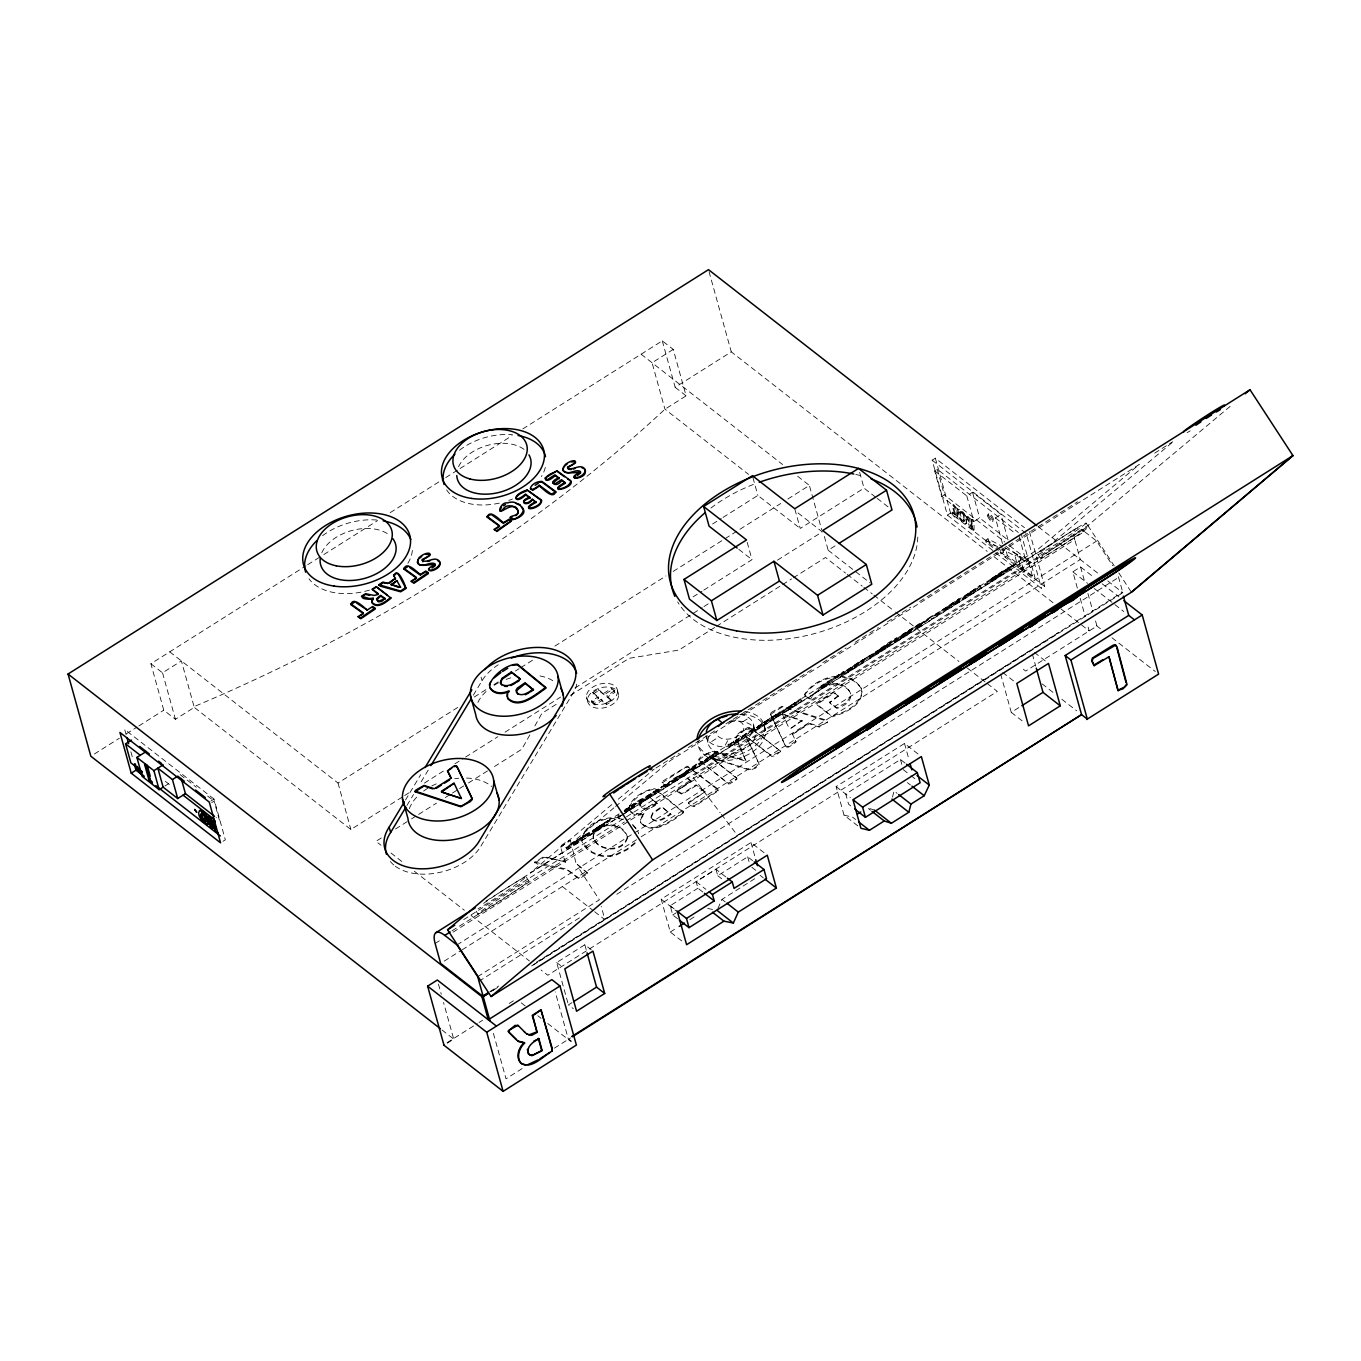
<?xml version="1.0" encoding="UTF-8"?>
<svg xmlns="http://www.w3.org/2000/svg" width="1361" height="1361" viewBox="0 0 1361 1361"><rect width="100%" height="100%" fill="white"/><g stroke="black" fill="none" stroke-linecap="round" stroke-linejoin="round"><path stroke-width="0.75" stroke-dasharray="5 3.75" d="M667.69 785.773L663.879 784.668L662.007 781.554L687.186 766.158L717.162 788.427L718.149 790.877L694.212 806.648L690.35 805.542L689.176 802.718L705.083 791.813L688.972 801.986L689.04 803.824L694.008 805.916L717.945 790.146M623.287 819.577C607.823 814.967 584.209 823.609 581.742 840.792C582.78 823.133 607.669 814.167 623.083 818.829M753.586 728.407L733.341 742.647L733.885 743.48L754.13 729.19L753.586 728.356L736.199 741.133C728.322 749.026 723.746 743.923 734.021 741.949L733.868 743.497M677.438 791.336L677.693 789.533L691.218 780.993L677.897 790.265L677.948 792.085L682.133 794.365L696.339 785.569L705.287 792.544M650.932 817.229L652.651 812.806L661.769 806.597L671.007 814.371C665.682 817.417 659.064 823.711 652.6 819.832L650.932 817.229L652.395 819.101C658.86 822.98 665.478 816.685 670.803 813.623M651.136 817.961L652.855 813.538L661.973 807.328L671.007 814.371M973.285 530.365C969.661 517.299 974.748 514.458 974.017 529.939C968.198 530.773 968.505 518.354 965.204 515.734C967.416 511.277 971.312 525.618 972.213 526.809L971.414 527.302L966.616 516.261L964.915 514.866M971.091 519.749L971.414 527.302M971.89 519.239L972.213 526.809M862.04 691.354C860.407 705.644 843.99 712.841 831.656 716.09L816.532 703.875L832.847 692.8L835.382 693.038L838.342 696.305L829.461 702.701L838.138 695.573M733.324 742.664L733.477 741.116M627.319 837.066C623.593 851.05 601.749 851.918 594.349 840.026M592.937 836.828C596.611 822.81 618.489 821.976 625.839 833.868M780.414 750.983L750.83 728.237L747.733 728.356L740.214 732.864L736.301 736.454L736.046 738.206L736.097 735.723L740.01 732.133L747.529 727.608L750.626 727.506L780.67 751.442L775.004 755.763L771.806 756.427L745.998 736.301L759.2 764.355L755.61 768.097L749.894 770.224L710.867 757.618L736.675 777.743L735.62 780.619L728.901 784.14L698.942 760.153L728.067 783.17L737.118 778.951M892.476 797.087L894.075 790.979L897.137 793.361M628.799 807.583C633.409 798.72 645.539 789.193 655.168 789.431L683.596 812.687C673.083 820.445 651.783 837.253 640.504 822.163C652.855 835.858 672.606 819.679 683.392 811.956L654.964 788.7C645.812 789.142 629.207 798.414 628.918 809.472L628.714 808.723C630.5 815.205 638.768 816.107 644.195 814.065L633.835 813.606L629.582 810.51M860.356 661.225L863.708 659.387L855.984 665.257M854.742 667.247L863.35 661.157L863.708 659.387M852.718 668.523L847.75 671.483L846.916 670.735L869.951 655.407L869.39 657.363L857.498 665.784L842.323 675.141L840.673 674.699L859.778 661.276M847.461 671.551L855.201 665.682M850.642 696.237L846.168 702.786L836.607 707.686L829.257 701.953M957.123 517.843C957.463 509.797 948.005 495.319 954.946 514.73L955.745 514.22C947.392 492.937 961.019 512.587 957.123 517.843C952.326 518.286 949.74 507.806 955.745 514.22M640.333 819.951L644.195 814.065M577.659 841.83L566.788 848.43L565.87 847.716L588.428 832.711L588.803 833.698L574.75 844.296L574.189 843.446L577.115 840.996L577.659 841.83L574.733 844.279M566.414 848.549L588.956 833.544M952.768 512.076L957.923 517.333M717.876 908.519L721.993 899.383L756.631 877.522M965.987 523.917C968.743 516.636 951.203 500.082 958.842 517.486A6.295 2.076 57.7 0 0 961.274 521.042C971.856 531.334 964.609 506.071 957.004 509.592M957.787 509.099L959.641 516.976A6.295 2.076 57.7 0 0 962.074 520.531L966.786 523.407M804.725 695.097C816.039 677.404 848.379 668.217 861.394 688.751C849.281 667.247 815.766 676.485 804.521 694.365L806.665 697.853L810.51 699.095C817.706 685.57 840.486 677.404 850.234 692.46M691.643 769.322L717.451 751.238L718.285 753.688L713.011 757.005L712.381 755.831L701.578 762.636L691.643 769.322L692.188 770.156L713.011 757.005L712.381 755.831M801.748 700.932L799.962 699.078L774.766 716.805L775.26 717.706L801.748 700.932L801.272 699.979L795.453 703.365L774.766 716.805M981.366 587.442L954.827 604.335L954.282 603.501L979.529 585.689L981.366 587.442C980.566 585.945 973.625 590.181 975.65 591.167M1013.809 564.594L984.735 584.175L985.262 585.009C994.057 580.824 1041.403 547.445 997.477 574.665C971.448 592.409 1023.914 560.12 1002.955 571.195M725.26 745.182L727.863 740.401M698.993 759.846L707.159 753.739L711.888 751.884L745.896 761.105L736.607 739.431M529.837 734.906L521.79 749.265L491.559 768.353M534.873 725.923L541.916 713.351L557.942 703.246M560.596 846.899L570.446 840.588L567.69 840.809L560.392 846.168L563.471 856.869M534.584 862.159L566.925 869.186L578.731 878.083L587.442 872.588L587.22 874.051L578.935 878.815L567.129 869.917L537.595 864.184L534.584 862.159L543.958 856.579L565.325 861.887L564.203 858.893M405.493 800.03L420.719 774.732M406.973 805.372L413.506 794.535M421.11 781.877L428.732 769.237M473.339 695.148L482.049 680.704A50.901 32.443 -15.5 0 1 498.245 664.763M795.76 741.184L788.546 746.355L785.841 746.526L770.683 714.457M795.964 741.932L795.59 740.571L795.964 741.932L794.195 743.684L788.751 747.087L786.046 747.257L770.887 715.188L771.006 712.637L781.929 706.291L825.021 719.748L827.675 721.993L819.22 727.097L809.251 723.831L792.442 734.447L809.046 723.082L819.016 726.349L827.675 721.993M692.188 770.156L712.483 755.457M775.26 717.706L795.419 702.293M954.827 604.335L975.139 589.636M770.649 714.304L782.133 707.039L827.114 721.228M750.523 731.64L779.496 712.058L779.904 713.028L770.972 720.394L752.565 731.827L750.523 731.64L771.381 718.88M751.068 732.473L767.774 720.581M1007.633 568.609L996.779 576.384M1008.178 569.442L993.496 579.633L991.931 580.569L991.386 579.735L1014.353 565.427M936.164 614.406L958.944 598.772L959.318 599.776L936.793 615.189L935.16 613.93L933.663 614.662L910.815 632.116L894.687 642.307L893.99 641.558L913.044 629.139L912.516 628.306C910.985 629.394 894.875 639.619 902.139 636.489M991.812 579.48C999.059 573.236 1009.045 568.983 991.931 580.569M1001.305 574.002L985.262 585.009M639.449 803.296L656.019 792.357L658.775 790.06L658.18 789.159L640.112 801.459L639.449 803.296L661.242 789.21L665.002 786.199L664.695 785.008L638.938 802.48M624.512 812.908C623.202 815.511 613.726 818.659 619.017 814.899M617.673 817.144L619.544 815.732M627.336 809.234C625.38 811.649 623.984 809.523 626.792 808.4C656.717 787.338 637.101 806.205 626.111 811.888M894.585 642.307L906.817 634.362L909.386 632.202L908.859 631.368L906.273 633.528L906.817 634.362M919.73 624.733L919.338 623.763L903.704 633.563C900.897 634.685 902.275 636.795 904.248 634.396M963.996 521.45C965.578 514.815 954.214 506.139 960.934 518.983C967.467 527.183 964.473 509.609 958.995 512.059M959.777 511.566L961.257 517.724L964.796 520.94M869.951 655.407L840.673 674.699M841.217 675.532L860.305 662.109M805.031 696.288L810.305 698.363L816.022 691.422L824.103 684.991L824.63 685.825L821.415 688.53L820.87 687.696C830.159 681.027 847.699 681.963 850.914 694.722L850.71 693.991C851.833 701.8 843.157 706.512 836.811 708.435L829.461 702.701M991.182 578.748L1002.734 571.008M664.695 785.008L645.318 797.138L645.846 797.954L665.24 785.841M592.63 831.452L604.59 823.898L605.169 824.766L593.702 832.013L592.63 831.452L609.575 819.543L593.464 829.802L594.094 830.601L604.165 824.256L603.229 823.609L593.549 829.768M593.158 832.286L609.065 821.398L609.575 819.543M876.739 653.212L887.287 646.152L886.76 645.318C854.98 665.597 896.882 640.589 896.967 637.85C892.118 638.785 856.818 665.767 887.287 646.152M779.496 712.058L766.992 722.64L757.311 728.373L756.767 727.557L759.302 725.413L772.674 716.601L773.218 717.434L770.258 719.288M757.311 728.373L780.04 712.875M984.735 584.175L1000.675 573.168M691.422 781.724L683.664 775.685L666.754 786.233C658.928 790.809 676.502 774.443 678.714 776.825L672.232 782.252M665.104 787.202L678.714 776.825M821.432 688.547L844.296 672.3L843.837 671.381L820.887 687.713M844.296 672.3L829.138 682.644L821.636 686.607L821.091 685.774L843.837 671.381M603.621 823.422L587.629 834.344L587.101 836.215L603.552 826.025L605.271 824.664L604.59 823.898M604.726 823.83L587.101 836.215M643.991 813.334L640.129 819.22L640.708 822.912M696.339 764.576C694.093 766.923 675.039 780.738 688.513 772.436C715.461 748.975 672.793 781.146 671.705 781.418L672.249 782.252L696.883 765.392M881.571 648.159L890.485 642.205L891.03 643.021C880.057 649.554 876.399 652.685 890.485 642.205M662.229 782.881L684.991 767.74L688.598 767.026L718.098 790.026M869.934 656.393L878.304 650.473L878.849 651.307L870.479 657.21L869.934 656.393L888.648 645.012L896.967 637.85M572.113 843.667L581.657 837.202L582.202 838.036C570.565 846.304 569.272 845.896 581.657 837.202M572.658 844.5L582.202 838.036M958.944 598.772L945.623 610.102L945.078 609.303L952.53 603.025L953.074 603.859L934.275 617.333L931.587 618.966L930.158 617.162L930.703 617.996L917.671 627.778L917.127 626.945L930.124 617.179M534.788 862.891L544.162 857.328L565.393 861.853M897.699 638.598L888.631 646.118L870.479 657.21M634.975 842.629L626.826 849.128L616.363 854.13A22.167 14.137 -15.5 0 1 601.494 855.457L592.545 852.36L582.644 843.259M635.179 843.361L627.03 849.876L616.567 854.861A22.167 14.137 -15.5 0 1 601.698 856.188C593.124 854.453 583.75 849.111 581.538 840.06M604.624 823.949L586.557 835.382M611.735 804.657L530.229 872.911L1050.539 544.383L1174.441 440.641M618.268 799.196L654.131 769.169M613.964 807.805L568.745 845.657L619.034 813.912M615.563 806.461L670.463 760.493L1139.242 464.509L1037.524 549.674L620.837 812.772M633.358 805.014L635.587 803.143L636.131 803.977C629.343 810.663 615.002 816.158 633.358 805.014L633.903 805.848L631.98 807.022M642.426 798.601L633.903 805.729M629.888 809.2L632.474 807.039L631.929 806.205L629.36 808.366L629.888 809.2L622.998 813.555M678.169 776.025L671.688 781.418M682.712 774.919L689.738 769.084L690.282 769.918L683.256 775.753M756.903 727.574L772.674 716.601M893.99 641.558L910.815 631.011L919.338 623.763M917.688 627.744C923.456 624.614 929.682 615.138 936.691 615.24L936.249 614.355M463.693 919.611L1087.881 525.499L1232.164 404.676M886.726 646.169L889.039 644.587M908.893 632.167L911.207 630.585M734.021 741.949C723.065 748.839 731.35 746.9 736.743 741.966L754.13 729.241M712.466 756.172L718.183 752.446L718.727 753.262M945.078 609.303L950.607 605.781M945.623 610.136L959.488 599.606M574.206 843.463L588.428 832.711M704.369 760.578L712.33 754.76L713.062 756.274L704.913 761.411L704.369 760.578L717.996 752.055L717.451 751.238M704.913 761.411L712.858 755.593M787.441 708.128L795.402 702.31L796.134 703.824L787.985 708.962L787.441 708.128L801.068 699.605L800.523 698.771M787.985 708.962L796.134 703.824M979.971 585.434L980.635 586.234L954.282 603.501M967.008 594.757L974.969 588.922L975.701 590.436L967.552 595.591L967.008 594.757L974.986 588.922M967.552 595.591L975.514 589.755M952.496 603.059L931.043 618.132M690.282 769.918L669.238 784.668M658.775 790.06L645.982 797.903L645.318 797.138L658.18 789.159M886.726 645.454L876.382 652.6L878.849 651.307M150.884 663.743L162.537 672.827L181.387 660.936L194.283 707.38L175.416 719.288L163.762 710.204L150.884 663.743L305.953 565.836M307.739 564.696L322.081 555.645M323.867 554.522L377.643 520.565M390.182 512.655L443.958 478.698M445.745 477.558L458.3 469.647M460.086 468.507L512.059 435.69M522.811 428.902L662.28 340.845L673.236 349.403L686.114 395.847L664.951 409.219A1236.656 788.274 -15.5 0 1 193.568 706.835L350.9 829.495L402.873 796.678M673.236 349.403L652.072 362.758L664.951 409.219L748.635 474.445M94.402 753.994L119.309 738.274M126.42 733.783L137.087 727.046M138.873 725.923L163.762 710.204M662.28 340.845L675.158 387.307L731.282 351.87L987.201 551.392M164.902 786.029L168.475 783.766M210.853 801.102L214.034 799.094L225.331 839.822L222.149 841.83M211.755 802.633L214.119 801.119L219.393 820.105L216.161 817.587M712.586 524.002L721.279 518.507M723.031 517.401L757.856 495.421L800.625 528.749M169.734 651.834L338.021 783.034L458.096 707.21M474.24 697.036L486.779 689.108M493.958 684.583L499.334 681.18M515.462 671.007L519.034 668.744M520.838 667.605L533.376 659.694M554.88 646.101L666.005 575.941M673.185 571.416L723.371 539.739M725.158 538.599L780.721 503.519M787.883 498.994L809.387 485.418L821.721 529.854M875.548 497.122L864.048 488.14L800.217 528.442L794.756 508.725M693.055 596.901L701.987 591.252M703.773 590.13L752.021 559.66L746.543 539.943M1029.443 531.539L1044.687 586.472L1041.505 588.479L947.392 515.104L932.166 460.171L935.33 458.164L1024.493 527.677M404.676 795.539L411.839 791.013M424.394 783.085L445.898 769.509M454.863 763.861L463.812 758.196M465.615 757.056L497.871 736.692M505.033 732.167L560.596 697.087M574.937 688.037L702.191 607.686M703.977 606.547L709.37 603.161M777.471 560.154L822.282 531.862L795.505 510.987M570.395 695.386L629.105 658.316L678.901 650.065L714.661 627.489M1006.374 538.735L979.648 517.895L973.898 521.518L941.744 496.459L934.633 470.838L937.219 469.205L1018.334 532.44M598.585 698.278L598.177 696.815L591.525 701.017L591.933 702.48L598.585 698.278L592.733 692.562L598.279 689.057L604.131 694.773L611.94 689.84L615.036 692.256L607.227 697.189L606.819 695.709L614.628 690.776L615.036 692.256M593.141 694.042L598.687 690.537L604.131 694.773M824.341 536.421L828.168 550.235L837.032 544.638M603.723 693.31L611.531 688.377L614.628 690.776M381.301 837.968L375.976 841.336L380.978 845.232M395.541 828.985L409.763 820.002M411.532 818.88L416.874 815.511M418.644 814.388L436.439 803.16M445.319 797.546L450.661 794.178M452.43 793.055L457.772 789.686M459.542 788.563L466.67 784.072M468.439 782.949L489.773 769.475M716.447 626.349L780.823 585.706M782.609 584.584L791.558 578.935M793.344 577.813L825.515 557.483L845.538 573.083M591.525 701.017L594.604 703.416L601.256 699.214L606.615 704.556L612.178 701.051L606.819 695.709M591.933 702.48L595.012 704.896L601.664 700.694L606.615 704.556M606.206 703.076L611.769 699.571M941.744 496.459L944.313 494.826L1004.877 542.035M934.633 470.838L966.786 495.897L972.537 492.274L1000.947 514.407L1008.059 540.045M947.392 515.104L950.573 513.097L998.447 550.439M987.797 514.373L988.784 513.76M970.937 528.612L971.737 528.119L965.698 514.373M1002.496 543.549L995.401 517.912L1000.947 514.407M992.407 521.45L993.394 520.821M992.679 547.479L986.113 542.359L985.534 540.3L987.916 538.803L1001.509 546.016L1003.278 552.396L1000.896 553.893L1000.012 550.695M986.113 542.359L988.477 540.861L995.061 545.982M655.917 768.029L679.241 753.296M688.224 747.631L716.924 729.513M725.889 723.848L813.81 668.336M822.776 662.671L846.1 647.955M855.082 642.29L878.406 627.557M887.372 621.892L910.696 607.159M919.662 601.511L1077.555 501.818M1154.706 453.094L1172.655 441.781M711.684 741.524L717.638 737.781M742.987 721.687L747.546 718.812M1005.03 557.108L1007.395 555.611L1020.461 565.785L1018.096 567.299L1005.03 557.108L1002.921 549.521L1014.932 555.883L1018.096 567.299M1014.932 555.883L1017.313 554.386L1021.362 569.851L1033.288 579.14L1035.075 578.017L1030.685 562.161L1019.712 556.36L1017.926 557.483L1028.899 563.301L1033.288 579.14M635.587 803.143L624.886 809.88M912.516 628.306L901.935 634.975L902.802 635.604M577.115 840.996L565.87 847.716M624.988 810.595L642.97 799.434M624.189 811.632L636.131 803.977M648.84 796.508L639.806 803.67C640.248 813.027 653.399 807.924 657.278 803.67L648.84 796.508L657.278 803.67M625.533 811.428L632.474 807.039M691.218 780.993L683.46 774.953L666.805 785.28L662.024 782.15M745.93 736.352L771.602 755.678L780.67 751.442M909.386 632.202L900.216 637.952M649.044 797.24L641.337 802.497L640.027 806.188M485.979 901.101L620.735 816.005M622.521 814.882L1075.309 529.004M1005.66 546.016L1026.228 562.042L1028.61 560.528L1021.499 534.907M1028.899 563.301L1030.685 562.161M1083.458 529.531L692.426 776.433L720.173 812.738M1021.362 569.851L1023.149 568.711L1035.075 578.017M451.954 930.856L624.444 821.942M626.247 820.819L1084.411 531.522L1096.626 541.049L1112.72 565.734M657.074 802.922L645.641 808.4L639.823 805.44M435.129 943.479L442.308 938.937M453.094 932.132L1074.765 539.602A26.812 8.829 57.7 0 1 1082.471 530.161L1084.411 531.522M705.083 791.813L696.134 784.838L681.929 793.633L677.234 790.588M802.088 720.496L789.601 729.241L802.088 720.496L782.269 713.981L802.292 721.228M699.146 760.884L698.788 759.098L700.83 756.869L711.684 751.153L745.828 760.272M456.99 944.925L632.457 834.123M634.26 833L1096.626 541.049M444.23 961.121L460.324 950.948M462.128 949.825L639.415 837.883M641.201 836.743L1080.277 559.524L1074.765 539.602M1077.368 588.139L1072.842 571.824L1080.566 566.942L1093.904 577.336M477.694 976.654L599.384 899.808L578.697 868.08M478.97 981.281L580.994 916.872M616.805 894.262L1118.606 577.421M489.841 991.625L498.789 985.976M536.37 962.244L1122.315 592.29M531.624 965.936L1058.756 632.406M533.325 964.915L1122.842 592.698L1117.755 574.342M567.86 1002.87L556.666 962.533L584.822 944.755L591.337 949.842M857.821 825.872L844.024 815.12L836.113 786.624L904.504 743.446L919.832 755.389M681.708 940.91L670.293 932.03L661.191 899.213L750.983 842.527L765.648 853.959M702.82 892.016L697.938 888.206L696.151 881.758L715.971 869.254L725.753 876.875M447.106 1042.662L477.269 1023.625M479.038 1022.502L482.594 1020.257M509.201 1003.465L516.295 998.974M447.242 1043.224L453.723 1039.123L443.55 1002.445M905.048 763.079L900.455 759.506L845.759 794.041L848.566 804.181L851.629 806.563M677.625 918.76L672.742 914.949L670.173 905.745L697.938 888.206M715.971 869.254L717.757 875.701L747.682 856.801L752.565 860.611M672.742 914.949L676.264 912.738M1000.641 674.018L1011.274 712.381L1020.087 706.818M670.293 932.03L677.404 927.539M689.857 919.679L696.968 915.187M571.943 1002.666L568.422 1004.877L573.304 1008.688M522.148 1068.572L506.003 1078.78L493.209 1032.659M554.42 1048.14L570.548 1037.933M994.806 577.642L991.386 579.735M885.382 647.07L882.115 648.993M919.883 624.597L899.842 637.05L900.387 637.884M860.901 662.058L864.252 660.221M878.304 650.473L875.838 651.766M664.576 786.369L689.704 769.101L690.231 769.935M610.153 820.462L594.094 830.601M838.342 696.305L835.586 693.787L833.051 693.549L816.736 704.607L831.86 716.839C844.671 713.521 865.528 704.3 861.19 688.003M846.916 670.735L870.496 656.24M824.103 684.991L821.091 685.774M821.772 686.607L824.63 685.825M745.352 729.377L750.898 729.003M973.898 529.905L971.737 528.119M707.635 908.45L717.043 910.356M844.024 815.12L852.598 817.161L855.661 819.543M874.511 810.135L867.382 807.822L870.445 810.203M952.019 512.485L954.946 514.73M1017.313 554.386L1005.303 548.024L1007.395 555.611M985.534 540.3L999.127 547.513M1038.409 526.877L1099.688 574.631M1107.769 580.943L1122.842 592.698M1102.223 583.835L1118.895 596.816M932.166 460.171L1026.279 533.546L1041.505 588.479M1072.842 571.824L1087.626 583.359M1094.21 588.479L1123.795 611.548M995.401 517.912L1015.952 533.954M1009.624 545.744L1028.61 560.528M996.711 547.258L1003.278 552.396M1096.507 625.703L1101.951 629.939M1111.954 637.731L1155.268 671.5M1000.097 551.715L1044.687 586.472M993.887 556.598L1054.112 603.552M1060.797 608.758L1089.225 630.926L1087.541 624.818M877.199 498.398L891.999 509.933M1034.377 652.412L1046.932 662.212M641.116 354.217L782.609 464.543M797.682 476.282L809.387 485.418M675.158 387.307L686.114 395.847M1023.404 669.289L1025.684 671.058L1096.966 626.043L1095.265 619.935M1042.118 683.868L1055.268 694.127M1061.835 699.248L1076.636 710.782M1002.666 672.436L1015.221 682.235M828.168 550.235L870.172 582.967M847.205 574.393L862.211 586.098M863.878 587.391L872.231 593.889M873.898 595.199L893.905 610.8M895.572 612.093L958.961 661.514M967.297 668.013L985.653 682.32M987.32 683.613L997.324 691.422L547.768 975.259L541.1 970.07M1011.274 712.381L1023.846 722.181M738.819 549.368L752.021 559.66M903.262 769.645L909.403 774.426M910.934 775.617L917.059 780.397M907.362 782.592L910.424 784.974M836.113 786.624L850.353 797.631M739.976 736.012L744.042 739.193M736.879 778.475L710.935 757.567L749.69 769.492L755.406 767.366L758.996 763.606L745.726 735.603M607.227 697.189L612.178 701.051M592.733 692.562L598.177 696.815M751.867 867.297L756.75 871.108M760.084 875.327L763.351 877.879M717.757 875.701L722.64 879.512M721.993 899.383L725.26 901.918M696.151 881.758L705.917 889.379M670.173 905.745L675.073 909.556M661.191 899.213L675.873 910.645M587.646 873.32L576.043 863.418L587.408 872.843M562.348 886.538L593.056 910.475M594.672 911.734L604.913 919.713L601.205 906.358M556.666 962.533L563.199 967.62M390.981 853.024L402.652 862.142M414.339 871.244L464.373 910.254M471.042 915.443L529.429 960.968M571.484 1041.267L568.235 1038.732L555.237 991.863M521.263 1002.853L527.881 1008.008M537.816 1015.748L541.117 1018.334M547.734 1023.489L570.905 1041.539M214.034 799.094L124.685 729.445L126.386 735.552M180.179 774.664L196.341 787.253M207.655 796.083L214.119 801.119M165.379 781.367L171.724 786.301M442.019 1030.005L453.723 1039.123M632.576 824.443L637.339 829.836L638.717 833.783M632.78 825.191L637.543 830.567M721.432 814.388L737.832 835.841M1087.881 525.499L1114.217 565.887M1118.793 572.913L1131.399 592.239M1086.146 523.168A28.785 1.208 -33.1 0 1 1049.025 548.466A28.785 1.208 -33.1 0 1 1050.981 544.706A28.785 1.208 -33.1 0 1 1086.146 523.168L1088.596 526.911A28.785 1.208 -33.1 0 1 1051.458 552.192A28.785 1.208 -33.1 0 1 1053.414 548.449A28.785 1.208 -33.1 0 1 1088.596 526.911M1037.95 554.386L1040.399 558.129M795.453 703.365L796.1 704.539M713.062 756.274L712.347 754.743M526.095 876.875L528.817 881.026A30.367 1.276 -33.1 0 1 489.654 907.702A30.367 1.276 -33.1 0 1 491.712 903.738A30.367 1.276 -33.1 0 1 528.817 881.026M476.163 911.189L477.966 913.963M782.235 713.998L789.601 729.241M792.238 733.698L795.794 741.303M746.032 761.003L735.842 737.475M565.598 862.585L563.267 856.137M570.446 840.588L576.247 864.15M1080.566 566.942L1085.091 583.257M1087.915 593.447L1093.002 611.787M1080.192 598.33L1085.278 616.669M1019.117 536.421L1026.228 562.042M1019.712 556.36L1023.149 568.711M1032.353 653.995L1035.704 666.107M987.916 538.803L988.477 540.861M972.537 492.274L979.648 517.895M966.786 495.897L973.898 521.518M935.33 458.164L950.573 513.097M937.219 469.205L944.313 494.826M859.659 472.369L864.048 488.14M904.504 743.446L909.029 759.727M900.455 759.506L902.7 767.604M709.03 271.656L731.282 351.87M752.939 477.66L757.856 495.421M764.491 726.689L765.409 730.006M753.62 725.192L755.576 732.184M750.983 842.527L755.814 859.897M747.682 856.801L749.724 864.184M706.563 737.475L708.009 742.732M688.53 802.446L688.734 803.79M683.341 811.088L683.596 812.687M617.571 690.98A15.89 10.122 -15.5 0 1 594.91 704.283A15.89 10.122 -15.5 0 1 593.634 686.573A15.89 10.122 -15.5 0 1 617.571 690.98L618.592 694.671A15.89 10.122 -15.5 0 1 595.931 707.975A15.89 10.122 -15.5 0 1 594.655 690.265A15.89 10.122 -15.5 0 1 618.592 694.671M611.531 688.377L611.94 689.84M601.256 699.214L601.664 700.694M598.279 689.057L598.687 690.537M594.604 703.416L595.012 704.896M586.506 696.917L587.527 700.609M584.822 944.755L586.506 950.812M481.062 677.132L482.049 680.704M438.463 984.105L441.287 994.296M338.021 783.034L350.9 829.495M162.537 672.827L175.416 719.288M130.894 751.85L133.157 759.999M770.445 713.572L770.887 715.188M717.893 789.278L718.149 790.877M744.977 711.463A34.501 21.997 -15.5 0 1 751.578 748.601A34.501 21.997 -15.5 0 1 697.649 743.463M1190.177 430.893A24.396 1.021 -33.1 0 1 1187.132 432.611M483.546 903.364A30.367 1.276 -33.1 0 1 520.923 879.257A30.367 1.276 -33.1 0 1 514.288 885.773A30.367 1.276 -33.1 0 1 478.068 908.74M917.79 537.034A126.369 80.554 -15.5 0 1 814.388 633.614A126.369 80.554 -15.5 0 1 677.676 601.902M710.918 508.044A126.369 80.554 -15.5 0 1 755.338 483.682M855.797 474.445A126.369 80.554 -15.5 0 1 863.657 476.469M395.353 866.242A50.935 32.477 -15.5 0 0 480.025 847.614L573.1 693.038A50.901 32.443 -15.5 0 0 576.775 684.158M393.856 865.069A50.935 32.477 -15.5 0 1 390.046 861.139M477.898 702.412A44.93 28.649 -15.5 0 1 488.276 689.551M494.128 685.315A44.93 28.649 -15.5 0 1 499.028 682.524M506.071 679.411A44.93 28.649 -15.5 0 1 511.685 677.591M539.96 675.941A44.93 28.649 -15.5 0 1 554.046 681.47M409.304 808.689A46.665 29.755 -15.5 0 1 417.827 795.998M423.594 791.081A46.665 29.755 -15.5 0 1 428.358 787.917M431.777 786.012A46.665 29.755 -15.5 0 1 437.221 783.477M454.761 778.679A46.665 29.755 -15.5 0 1 458.759 778.237M466.534 778.05A46.665 29.755 -15.5 0 1 491.644 786.437M545.336 467.384A52.637 33.549 -15.5 0 1 541.372 476.571M512.451 499.028A52.637 33.549 -15.5 0 1 508.81 500.406M499.351 503.111A52.637 33.549 -15.5 0 1 446.272 489.348M459.559 450.185A52.637 33.549 -15.5 0 1 512.519 434.737M458.555 466.738A37.989 24.209 -15.5 0 1 488.565 445.098A37.989 24.209 -15.5 0 1 524.546 449.828M412.366 550.422A55.12 35.131 -15.5 0 1 407.551 563.862M369.511 590.096A55.12 35.131 -15.5 0 1 308.998 578.816M322.625 535.656A55.12 35.131 -15.5 0 1 377.337 520.055M321.791 552.804A38.857 24.77 -15.5 0 1 352.125 530.45A38.857 24.77 -15.5 0 1 389.144 534.907M739.823 714.423A24.396 15.549 -15.5 0 1 743.65 741.218A24.396 15.549 -15.5 0 1 706.07 735.723M730.823 720.36A14.154 9.017 -15.5 0 1 743.855 728.016A14.154 9.017 -15.5 0 1 729.241 739.023A14.154 9.017 -15.5 0 1 716.192 731.367M741.762 714.389A34.501 21.997 -15.5 0 1 764.695 737.271A34.501 21.997 -15.5 0 1 726.604 760.493A34.501 21.997 -15.5 0 1 698.142 740.996M729.581 721.993A24.396 15.549 -15.5 0 1 755.593 734.957A24.396 15.549 -15.5 0 1 725.736 753.807A24.396 15.549 -15.5 0 1 710.102 734.294M627.523 837.815C623.457 852.99 598.687 852.428 593.209 838.07L593.413 838.801C591.559 821.5 622.334 820.173 627.03 835.841L627.523 837.815M497.548 987.491L490.385 992.016L497.531 987.525M988.698 515.428A4.219 1.395 57.7 0 0 993.037 520.923A4.219 1.395 57.7 0 0 991.523 515.496A4.219 1.395 57.7 0 0 988.698 515.428M987.712 516.057A4.219 1.395 57.7 0 0 992.05 521.552A4.219 1.395 57.7 0 0 990.536 516.125A4.219 1.395 57.7 0 0 987.712 516.057"/><path stroke-width="1.5" d="M529.82 497.224C517.078 501.46 527.064 506.683 532.185 498.96L536.081 502.413C516.976 512.28 540.861 509.626 541.644 500.763L527.132 490.011C511.94 494.4 512.859 504.914 525.55 494.094L530.024 497.973C517.282 502.192 527.268 507.415 532.389 499.691L536.081 502.413M553.008 482.985L559.15 478C546.595 481.505 556.105 489.194 561.719 480.467L565.41 483.172C541.695 496.272 582.95 485.673 567.673 479.106M552.804 482.236L555.033 483.887L561.515 479.718L565.41 483.172M567.809 468.541L567.826 467.674C571.229 464.986 581.385 461.039 571.212 461.906M537.102 1032.404L532.78 1015.816L540.878 1009.913L532.219 1015.391L537.102 1032.404L531.607 1035.381L526.639 1033.867M1117.891 690.418L1108.96 656.717L1094.193 665.682L1091.641 660.748L1092.424 658.009L1112.992 645.25L1115.067 644.689L1116.956 646.696L1127.044 684.736L1122.825 688.938L1117.704 690.435L1124.441 687.05L1126.483 684.311M518.082 511.464C519.034 516.619 507.857 515.309 510.324 518.49C515.207 520.719 521.807 515.445 523.219 510.783M417.453 561.923L418.235 559.711M507.041 696.39L507.534 694.008M879.512 719.203L893.224 710.646L880.04 720.156L880.21 718.591L880.754 719.408L878.508 721.109M880.737 719.442L878.389 720.82M371.944 601.953L373.186 598.228L369.171 598.5L361.448 596.22L365.531 593.753L374.292 595.438L378.426 594.4M908.808 812.262L910.934 804.113L924.204 795.726L929.274 785.093L921.363 756.58L852.973 799.758L860.884 828.271L869.441 830.295L884.242 820.955L891.37 823.269L908.808 812.262L891.948 799.128M1115.646 645.131L1092.985 658.452L1092.202 661.191L1094.193 665.682M551.868 1049.501L552.073 1051.117C543.668 1055.575 531.045 1070.631 520.429 1062.788M552.073 1051.117L552.294 1048.599L540.878 1009.913M489.62 685.366L490.572 682.201M918.386 697.053L918.59 695.573L918.403 697.019L929.461 688.683L928.917 687.832L914.898 697.802M1012.261 637.782L1012.448 636.302L1012.278 637.748L1023.336 629.411C1018.981 629.173 976.909 661.65 1012.992 637.135M1051.815 612.144C1053.125 610.153 1105.523 574.206 1075.326 598.449C1069.967 603.467 1062.107 603.433 1057.633 609.609C1051.9 614.236 1050.488 612.093 1057.089 608.775M1052.359 612.96L1064.557 603.195M1084.088 589.891L1073.131 598.704M393.856 576.094C396.936 565.802 404.574 583.257 405.561 587.22L405.663 588.735L400.695 591.797L380.212 586.132L378.851 584.72L382.968 582.049L387.817 583.427L395.388 578.357L389.535 583.137M393.754 575.788L395.507 574.206M733.341 923.047L738.291 912.091L776.382 888.035L767.281 855.218L677.489 911.921L686.59 944.721L723.916 921.159L733.341 923.047L717.043 910.356M199.472 810.475C204.524 809.132 208.76 818.437 208.709 823.252A6.295 2.076 57.7 0 1 207.45 823.949M447.531 770.802L454.047 765.954L456.684 765.92L471.876 797.954L472.267 799.519L470.277 801.578L460.75 806.784L415.156 791.796L415.99 789.958L424.054 785.467L434.295 788.717L451.103 778.118L447.531 770.802L451.103 778.118M373.39 598.976C370.719 599.452 360.614 599.435 362.264 596.441M405.68 587.595L400.491 591.048L378.851 584.72M563.692 467.18L562.995 470.464M359.967 615.767L363.336 613.522L350.917 604.675C352.839 595.727 364.033 607.772 367.249 610.034L356.582 603.025M350.815 604.454L355.034 601.919M376.963 593.362L372.251 589.262L376.146 586.659L391.049 598.228C386.405 601.681 377.967 609.286 372.336 603.263L371.74 601.205L373.186 598.228M413.098 580.296L416.466 578.034L404.047 569.204C405.969 560.256 417.164 572.3 420.379 574.546L423.951 573.049M403.945 568.983L408.164 566.448M516.312 690.895L525.261 683.511L533.495 689.925L530.433 691.864M496.119 528.476L499.521 526.248L487.289 517.282C489.262 508.368 500.304 520.429 503.468 522.777L507.058 521.297M487.187 517.061L488.871 515.564M555.73 491.729L551.46 494.23L539.262 485.282C525.465 496.51 529.174 481.59 541.848 481.403L555.611 491.508C553.638 500.406 542.614 488.361 539.466 486.013L539.262 485.282M454.251 766.685L455.85 766.175L457.738 768.046L472.08 798.703L467.265 802.667L461.923 805.746L459.32 805.78L414.952 791.064M386.439 854.3A50.935 32.477 -15.5 0 1 390.641 832.473L389.161 827.131L404.404 801.833M425.074 767.502L471.859 689.806M390.641 832.473L405.884 807.175M430.91 765.614L471.161 698.771M435.078 564.628C419.562 571.807 436.166 572.3 439.722 564.015A6.737 4.287 -15.5 0 0 439.28 561.14C434.55 555.509 426.963 563.913 422.182 560.307L422.199 559.439C437.357 553.042 426.776 550.082 418.916 557.857C412.808 569.817 430.161 563.539 435.265 564.645M580.586 472.982L577.285 475.567M509.15 691.541L507.33 693.276L507.687 698.601C519.273 710.374 536.302 694.569 545.982 688.173L517.571 664.917L512.842 665.036M519.817 1061.546C516.687 1055.115 519.834 1047.698 524.648 1043.019L518.32 1041.454L508.027 1031.264L515.053 1025.394L518.405 1025.65M516.244 1039.651L509.014 1032.472L509.116 1030.192L517.878 1025.207L525.006 1032.404M982.982 655.117L984.922 653.62L971.295 663.675L970.308 663.045L985.925 652.055L982.081 655.39L982.625 656.223L985.84 653.484L986.47 652.889L982.081 655.39M523.39 509.967L519.902 504.693L513.863 502.209A9.51 6.073 -15.5 0 0 507.449 502.924C499.963 501.699 496.629 516.568 503.451 508.776C507.891 501.443 523.679 509.116 515.938 515.717M501.546 507.177C494.672 520.055 514.662 497.173 518.116 511.26M956.494 671.551L961.053 667.894L939.498 682.218L950.931 675.345M524.648 1043.019L524.087 1042.594C518.677 1047.579 515.207 1057.276 520.991 1063.23M367.249 610.034L372.625 606.53L375.024 607.976L360.631 617.979L357.909 616.669L363.336 613.522M372.506 607.397L375.262 608.996L360.835 618.711L358.283 616.89M420.379 574.546L425.755 571.059L428.154 572.505L413.761 582.491L411.039 581.181L416.466 578.034M425.636 571.926L428.392 573.525L413.965 583.24L411.413 581.419M523.185 509.218C528.34 516.738 504.421 523.526 512.008 517.384M390.845 597.479C386.201 600.95 377.763 608.554 372.131 602.532M503.468 522.777L508.895 519.324L511.26 520.787L496.731 530.705L494.043 529.361L499.521 526.248M511.192 521.161L496.935 531.436L494.417 529.582M437.596 560.477L439.484 561.889A6.737 4.287 -15.5 0 1 439.943 564.764C439.331 568.813 427.915 573.593 429.123 568.915M527.132 490.011L541.44 500.031C540.657 508.895 516.772 511.549 535.877 501.665M559.15 478L554.88 474.853L547.224 479.787L544.944 478.102L557.023 470.838L570.769 480.79C569.987 489.671 546.101 492.325 565.206 482.44M379.056 585.451L383.173 582.78L387.817 583.427M539.466 486.013L532.729 490.334L530.518 488.344M580.569 472.267C575.04 472.437 556.139 475.635 565.581 464.22C575.312 457.347 580.62 461.872 567.622 466.942L567.605 467.81C572.318 471.467 579.99 463.097 584.635 468.779A6.737 4.287 -15.5 0 1 585.026 471.672C581.368 479.923 564.781 479.327 580.381 472.233L580.364 471.518C575.482 468.32 567.962 476.401 563.318 470.736M584.839 469.528A6.737 4.287 -15.5 0 1 585.23 472.403C585.383 477.711 569.766 480.365 575.669 476.146M530.024 497.973L525.754 494.826C514.968 505.254 510.885 495.88 526.231 491.151M559.354 478.732L555.084 475.601C544.298 486.03 540.215 476.639 555.56 471.927M422.982 561.77L422.403 560.188C425.806 557.466 435.86 553.451 425.687 554.403M507.687 692.051C501.92 694.603 493.856 694.212 490.232 688.394L489.416 684.634C493.635 674.597 506.938 664.185 517.367 664.185L545.778 687.441C536.098 693.838 519.068 709.642 507.483 697.853M415.156 791.796L423.237 786.437M955.405 672.878L944.177 679.666L961.581 668.727L940.026 683.052L955.405 672.878L954.861 672.062M419.12 558.588L421.706 556.428M494.009 677.931L500.933 672.538M564.594 466.057L567.214 463.914M1060.559 606.002L1072.689 599.725L1084.649 590.674M491.066 996.541L652.617 859.914L1292.95 455.612L1250.01 389.739L609.677 794.041L447.548 929.801L491.066 996.541L1131.399 592.239L1292.95 455.612L1131.399 592.239M880.04 720.037L893.769 711.463L866.77 730.279L866.225 729.445L880.21 718.591M866.77 730.262L887.1 714.627L878.917 719.884L879.444 720.718L877.369 722.487L876.824 721.653M915.579 696.271L911.479 699.792L916.123 697.087L914.422 696.951L905.337 703.824L908.774 702.004M916.123 697.104L912.023 700.626L928.917 687.849M973.659 661.31L975.071 660.119L974.204 662.144L973.676 661.327L976.16 659.796M983.527 655.951L985.466 654.454L974.204 662.161M1022.792 628.595L1005.898 641.354L1009.998 637.833L1009.437 636.982L1005.354 640.521L1006.255 640.112M1032.37 623.882C1035.636 622.487 1041.063 614.509 1044.755 615.852L1032.914 624.733L1032.37 623.916L1037.95 620.361M1032.897 624.716L1044.227 615.053M1245.145 393.822L1250.01 389.739M434.805 566.159L432.015 567.979M917.841 696.22L922.639 693.174M1011.716 636.948L1016.497 633.903M866.225 729.445L871.772 725.923M977.521 658.928L980.635 656.597L981.179 657.431M913.758 698.533L905.916 704.726L919.134 696.407M923.864 692.222L929.461 688.666M1009.437 636.982L999.246 644.638L1006.323 640.402M1017.739 632.95L1023.319 629.394M1039.175 619.408L1044.755 615.852M1031.23 624.903C1022.502 631.232 1046.966 614.815 1031.23 624.903L1031.774 625.737C1023.047 632.065 1047.511 615.648 1031.774 625.737M972.724 662.467L970.954 663.879M852.377 737.407L858.553 732.626L835.484 747.852L845.861 741.728M879.444 720.718L887.644 715.461L877.369 722.487M916.446 697.036L918.59 695.573M952.955 674.001L954.827 672.725M1012.448 636.302L1008.263 639.126M398.892 587.442L391.168 584.498L396.885 580.671L400.576 587.237M391.373 585.23L396.885 580.671M384.942 598.449L380.57 595.335L376.47 598.925L378.936 601.256L384.942 598.449L382.169 601.12M385.146 599.18L380.774 596.084L376.674 599.657L378.222 601.8L381.352 601.528M848.26 740.163L850.438 738.717M449.334 769.765L451.682 768.199M535.179 485.282L538.293 483.24M1007.633 639.262L1009.981 637.816M363.472 595.608L365.241 594.587M440.335 1028.695L90.847 756.24L68.05 674.018L708.486 269.648L1036.742 525.567M142.276 771.721L130.86 762.84L125.586 743.855L131.541 740.095M214.545 816.328L185.436 793.65L177.713 798.533L163.116 787.151L159.152 789.652L142.156 776.399L136.9 757.414L146.205 751.527M131.234 773.184L220.567 842.833L209.271 802.088L119.938 732.439L131.234 773.184L135.981 770.173L144.249 776.621M136.9 757.414L153.895 770.666L163.201 764.78M149.132 780.704L151.751 781.622L149.132 780.704L144.572 764.287L146.41 765.716L150.952 782.116M163.116 787.151L157.859 768.165L172.456 779.547L177.798 776.161L184.262 781.197M737.169 548.075L709.098 526.197L703.62 506.479L752.395 475.687L794.756 508.725L858.57 468.422L886.521 490.215L891.999 509.933L838.818 543.515M213.677 825.174L215.616 829.053L213.32 820.836L214.443 820.309M214.97 822.112L214.851 820.598M211.942 822.129L210.581 819.373L213.065 828.22L212.18 828.883L210.717 827.641L211.499 827.131L208.488 815.834L210.717 817.604L215.48 826.671M502.634 671.466L507.738 668.251M511.328 672.062L501.835 678.458L500.321 682.541L501.648 684.328C508.129 688.394 514.951 682.235 520.344 679.105L511.328 672.062L520.344 679.105M511.532 672.81L502.039 679.19L500.525 683.273L501.852 685.076M516.517 682.388L519.204 680.687M886.521 490.215L822.707 530.518L866.311 564.509L871.789 584.226L823.014 615.019L779.411 581.028L716.873 620.514L689.483 599.146L684.005 579.429L746.543 539.943L703.62 506.479M533.495 689.925L525.057 682.763L517.163 688.224L516.108 690.163L517.758 694.195M533.291 689.193C528.714 692.222 520.804 698.142 516.295 691.949M684.005 579.429L711.395 600.779L773.95 561.293L817.553 595.301L823.014 615.019M436.183 788.393L441.236 785.212M444.588 783.102L449.64 779.904M441.372 791.251L454.064 783.238L461.413 798.482L441.576 791.983L461.379 798.499M441.576 791.983L454.064 783.238M817.553 595.301L866.311 564.509M435.656 932.863L475.193 907.906M447.548 929.801L454.727 925.276M488.582 993.173L483.206 996.558L440.641 963.384L435.129 943.479A26.812 8.829 57.7 0 1 444.775 935.398L450.168 931.996M444.009 1045.265L427.626 986.164L437.323 980.022L496.442 1026.109M975.071 660.119L970.41 663.045M68.05 674.018L481.879 996.643L488.038 992.764M483.206 996.558L488.582 993.156M1065.17 655.526L1070.937 660.017L1087.32 719.118L1081.553 714.627L1065.17 655.526L1128.728 615.393L1134.479 619.884M1070.937 660.017L1142.219 615.002L1158.602 674.103L1086.656 719.527M427.626 986.164L486.728 1032.25L559.983 985.993L576.384 1045.078L503.111 1091.352L443.55 1044.908M709.183 891.931L712.449 894.466L732.269 881.945L734.055 888.393L763.98 869.509L766.532 878.73L689.023 927.658L679.258 920.036M1021.839 705.713L1042.985 692.358L1060.27 705.832L1028.559 725.855L1016.803 683.46L1048.514 663.436L1060.27 705.832M676.689 910.815L686.471 918.437L714.236 900.914L712.449 894.466M853.415 800.013L862.602 807.192L917.314 772.64L920.121 782.779L865.426 817.332L854.691 808.961M679.19 926.416L684.515 923.047M857.515 814.048L860.815 811.973M573.696 1001.543L596.56 987.116L604.709 993.462L576.571 1011.24L564.815 968.879L592.971 951.118L604.709 993.462M536.54 1031.961L528.731 1034.938M533.665 1041.216L538.871 1038.732L542.137 1050.539L531.777 1055.745L528.357 1053.839L527.387 1049.348M538.871 1038.732C533.512 1041.624 525.176 1047.17 528.919 1054.282M542.137 1050.539L533.393 1054.86L529.548 1054.945M571.824 1036.47L1081.553 714.627L572.352 1036.793M539.841 1058.79L549.776 1052.529M1068.623 601.545L1070.001 600.694M374.122 588.496L375.143 587.867M1103.108 659.575L1093.632 665.24M538.19 1059.845L527.949 1064.608M877.233 721.874L875.174 723.048L875.718 723.865M503.4 505.782L505.509 504.574M510.8 685.553L515.156 683.239M525.261 694.756L528.902 692.834M1067.739 602.072L1066.82 602.481M489.909 514.934L491.44 514.56L503.672 523.526M539.858 482.236L542.052 482.134L555.934 492.461M508.759 520.174L510.63 520.702M508.946 690.793C502.872 693.719 494.026 694.042 490.028 687.662M396.663 573.491L398.331 574.07L405.884 588.343M427.813 561.464L429.923 560.8M573.202 469.018L575.329 468.354M201.921 812.194L202.67 817.655L206.243 821.517M142.156 772.929L139.111 770.632L137.342 766.481M212.979 828.39L211.499 827.131M213.32 820.7L214.885 821.925M571.297 469.511L568.388 469.273M524.087 1042.594L517.758 1041.012M504.353 686.284L507.33 686.454M525.669 1064.863L521.892 1063.962M366.126 594.553L369.631 595.386M391.168 584.498L400.576 587.254M425.125 786.386L432.628 788.853M581.947 467.725L583.954 468.677M516.142 503.4L520.106 505.424M1115.067 644.689L1116.394 646.271M142.207 772.35L139.077 768.625M205.698 822.912L206.668 823.592M409.712 567.554L420.583 575.295M416.262 577.302L403.741 568.235M387.528 595.233L376.146 586.659M378.222 593.668L372.251 589.262M363.132 612.773L350.611 603.723M564.373 476.69L556.462 470.787M499.317 525.516L486.983 516.312M1123.88 600.711L1142.219 615.002M1108.96 656.717L1118.266 690.861M906.596 764.287L917.314 772.64M917.008 775.532L929.274 785.093M911.955 786.165L924.204 795.726M898.668 794.552L910.934 804.113M874.511 810.135L891.37 823.269M871.976 811.411L884.242 820.955M858.723 821.942L869.441 830.295M718.404 719.782L721.211 721.959M754.198 861.887L763.98 869.509M764.984 879.138L776.382 888.035M727.369 878.134L732.269 881.945M726.893 903.194L738.291 912.091M704.454 893.292L714.236 900.914M712.518 912.261L723.916 921.159M559.983 985.993L551.834 979.631L488.293 1019.763L481.879 996.643M444.775 935.398L456.99 944.925L477.694 976.654L489.875 1020.631M139.69 746.44L149.302 753.943M158.574 761.173L161.67 763.572M195.576 790.026L205.29 797.58M125.586 743.855L140.268 755.287M183.072 795.147L213.779 819.084M149.217 780.499L152.534 783.068M155.834 785.654L220.363 835.96M524.444 1031.978L527.2 1034.309M204.694 822.061L200.322 815.12M140.166 772.112L141.085 773.031M203.589 813.3L206.43 818.676M521.756 506.887L522.845 508.402M609.677 794.041L652.617 859.914M395.592 579.088L393.55 575.057M417.402 562.246C421.264 569.544 430.042 560.766 435.061 563.913L435.282 565.359M215.701 829.393C213.184 821.636 202.33 805.542 210.717 827.641M209.781 819.866L215.855 831.554L217.913 832.728M209.764 819.849L212.282 828.866M1123.386 596.135L1128.728 615.393M1036.265 668.132L1042.985 692.358M910.152 763.81L911.836 769.918M862.602 807.192L865.426 817.332M773.95 561.293L779.411 581.028M711.395 600.779L716.873 620.514M755.814 859.897L757.414 865.681M686.471 918.437L689.023 927.658M558.061 676.434A44.93 28.649 -15.5 0 1 495.931 715.665A44.93 28.649 -15.5 0 1 488.854 666.329A44.93 28.649 -15.5 0 1 558.061 676.434L563.335 695.42M587.05 952.819L596.56 987.116M470.498 695.845L475.772 714.831A44.93 28.649 -15.5 0 0 508.776 735.229A44.93 28.649 -15.5 0 0 556.139 715.529M493.686 780.636A46.665 29.755 -15.5 0 1 427.66 820.19A46.665 29.755 -15.5 0 1 422.948 768.37A46.665 29.755 -15.5 0 1 493.686 780.636L499.113 800.183M541.253 1010.355L551.732 1048.157M538.31 1038.29L541.576 1050.097M486.728 1032.25L503.111 1091.352M402.499 798.822L407.926 818.369A46.665 29.755 -15.5 0 0 462.162 837.747A46.665 29.755 -15.5 0 0 496.85 792.748M181.234 778.458L185.436 793.65M172.456 779.547L177.713 798.533M153.895 770.666L159.152 789.652M147.192 765.205L150.237 776.144M145.372 763.793L149.914 780.193M126.947 737.594L128.649 743.701M134.297 764.065L135.981 770.173M1116.939 648.261L1125.955 682.303M135.147 763.793L137.767 770.496L143.058 775.43A6.295 2.076 57.7 0 0 143.671 775.498M484.771 669.612A50.901 32.443 -15.5 0 1 550.167 648.653A50.901 32.443 -15.5 0 1 571.62 687.696L478.545 842.272A50.935 32.477 -15.5 0 1 411.771 867.978A50.935 32.477 -15.5 0 1 389.161 827.131M697.104 739.669A34.501 21.997 -15.5 0 1 740.843 711.071M1195.911 425.261A24.396 1.021 -33.1 0 1 1200.929 421.876M1206.254 418.405A24.396 1.021 -33.1 0 1 1211.511 415.037M1216.343 412.026A24.396 1.021 -33.1 0 1 1220.409 409.576M613.675 792.97A28.309 1.191 -33.1 0 1 618.949 789.346M620.378 788.393A28.309 1.191 -33.1 0 1 624.869 785.382M626.417 784.378A28.309 1.191 -33.1 0 1 635.621 778.441M638.513 776.621A28.309 1.191 -33.1 0 1 647.036 771.466M650.286 769.68A28.309 1.191 -33.1 0 1 652.072 768.88M604.982 795.862A28.309 1.191 -33.1 0 1 625.941 780.244A28.309 1.191 -33.1 0 1 648.789 767.298M1184.104 431.624A24.396 1.021 -33.1 0 1 1205.029 416.534A24.396 1.021 -33.1 0 1 1223.556 406.071M674.869 596.407A126.369 80.554 -15.5 0 1 704.726 513.046M759.166 482.27A126.369 80.554 -15.5 0 1 853.789 474.019M871.142 478.936A126.369 80.554 -15.5 0 1 917.059 527.013M511.396 658.095A50.901 32.443 -15.5 0 1 576.639 673.372M560.783 688.377A44.93 28.649 -15.5 0 1 561.889 706.274M444.06 484.516A52.637 33.549 -15.5 0 1 454.931 454.166M518.082 435.469A52.637 33.549 -15.5 0 1 545.523 456.65M528.953 454.88A37.989 24.209 -15.5 0 1 500.848 491.933A37.989 24.209 -15.5 0 1 456.769 475.533M305.647 572.198A55.12 35.131 -15.5 0 1 317.028 540.402M383.156 520.838A55.12 35.131 -15.5 0 1 410.801 539.466M392.836 538.633A38.857 24.77 -15.5 0 1 364.085 578.527A38.857 24.77 -15.5 0 1 320.294 557.891M706.308 731.538A24.396 15.549 -15.5 0 1 737.9 714.202M718.455 726.485A14.154 9.017 -15.5 0 1 723.797 722.453M698.499 739.006A34.501 21.997 -15.5 0 1 720.071 718.251M721.721 717.604A34.501 21.997 -15.5 0 1 726.91 716.005M732.184 714.916A34.501 21.997 -15.5 0 1 737.475 714.389M194.691 809.489L196.682 812.245L194.691 809.489M207.961 822.963L207.91 823.762A6.295 2.076 57.7 0 1 206.668 824.443C190.693 812.823 202.84 801.476 207.961 822.963M206.004 821.278C196.682 819.866 201.7 803.858 206.004 821.278M859.097 733.46L836.028 748.686L859.097 733.46M945.368 678.288L953.721 673.014L954.265 673.848L945.453 679.564L945.368 678.288M852.479 736.607L841.557 743.872L852.479 736.607M853.024 737.441L842.204 744.79L853.024 737.441M1118.215 567.673L813.963 759.795A29.789 1.293 -33.1 0 0 782.609 781.197A29.789 1.293 -33.1 0 0 798.839 772.572L1103.108 580.466A29.789 1.293 -33.1 0 0 1134.445 559.048A29.789 1.293 -33.1 0 0 1118.215 567.673M1116.547 569.085L814.916 759.54A22.848 0.987 -33.1 0 0 789.924 776.45A22.848 0.987 -33.1 0 0 800.302 771.245L1105.013 578.85A22.763 0.987 -33.1 0 0 1128.949 562.501A22.763 0.987 -33.1 0 0 1116.547 569.085M736.573 630.858A126.369 80.554 -15.5 0 0 915.596 524.019A126.369 80.554 -15.5 0 0 724.273 490.487A126.369 80.554 -15.5 0 0 736.573 630.858M471.433 498.415A52.637 33.549 -15.5 0 0 544.213 452.464A52.637 33.549 -15.5 0 0 463.148 440.624A52.637 33.549 -15.5 0 0 471.433 498.415M334.125 586.098A55.12 35.131 -15.5 0 0 410.341 537.969A55.12 35.131 -15.5 0 0 325.466 525.567A55.12 35.131 -15.5 0 0 334.125 586.098M336.167 565.802A38.857 24.77 -15.5 0 0 392.274 533.903A38.857 24.77 -15.5 0 0 334.381 522.267A38.857 24.77 -15.5 0 0 336.167 565.802M469.834 478.902A37.989 24.209 -15.5 0 0 527.2 450.287A37.989 24.209 -15.5 0 0 473.203 435.571A37.989 24.209 -15.5 0 0 469.834 478.902"/></g></svg>
